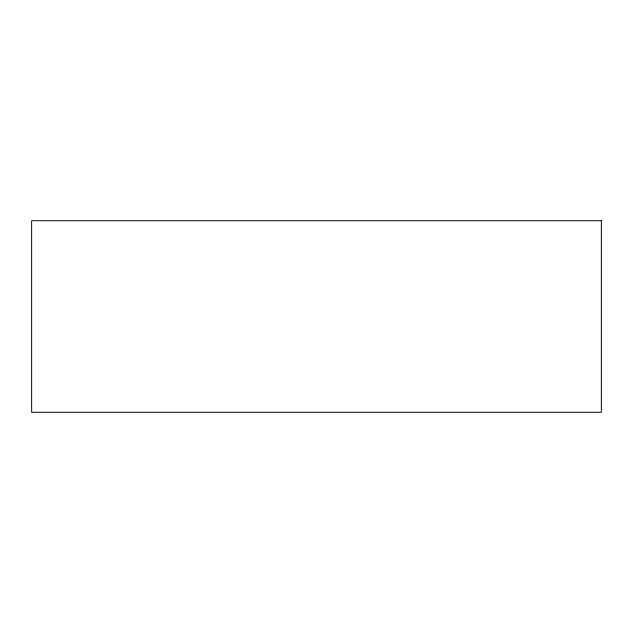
<?xml version="1.0" encoding="UTF-8"?>
<svg xmlns="http://www.w3.org/2000/svg" width="633" height="633" viewBox="0 0 633 633"><rect width="100%" height="100%" fill="white"/><g stroke="black" fill="none" stroke-linecap="round" stroke-linejoin="round"><path stroke-width="0.95" d="M601.35 220.719L31.65 220.719L31.65 412.281L601.35 412.281L601.35 220.719"/></g></svg>
